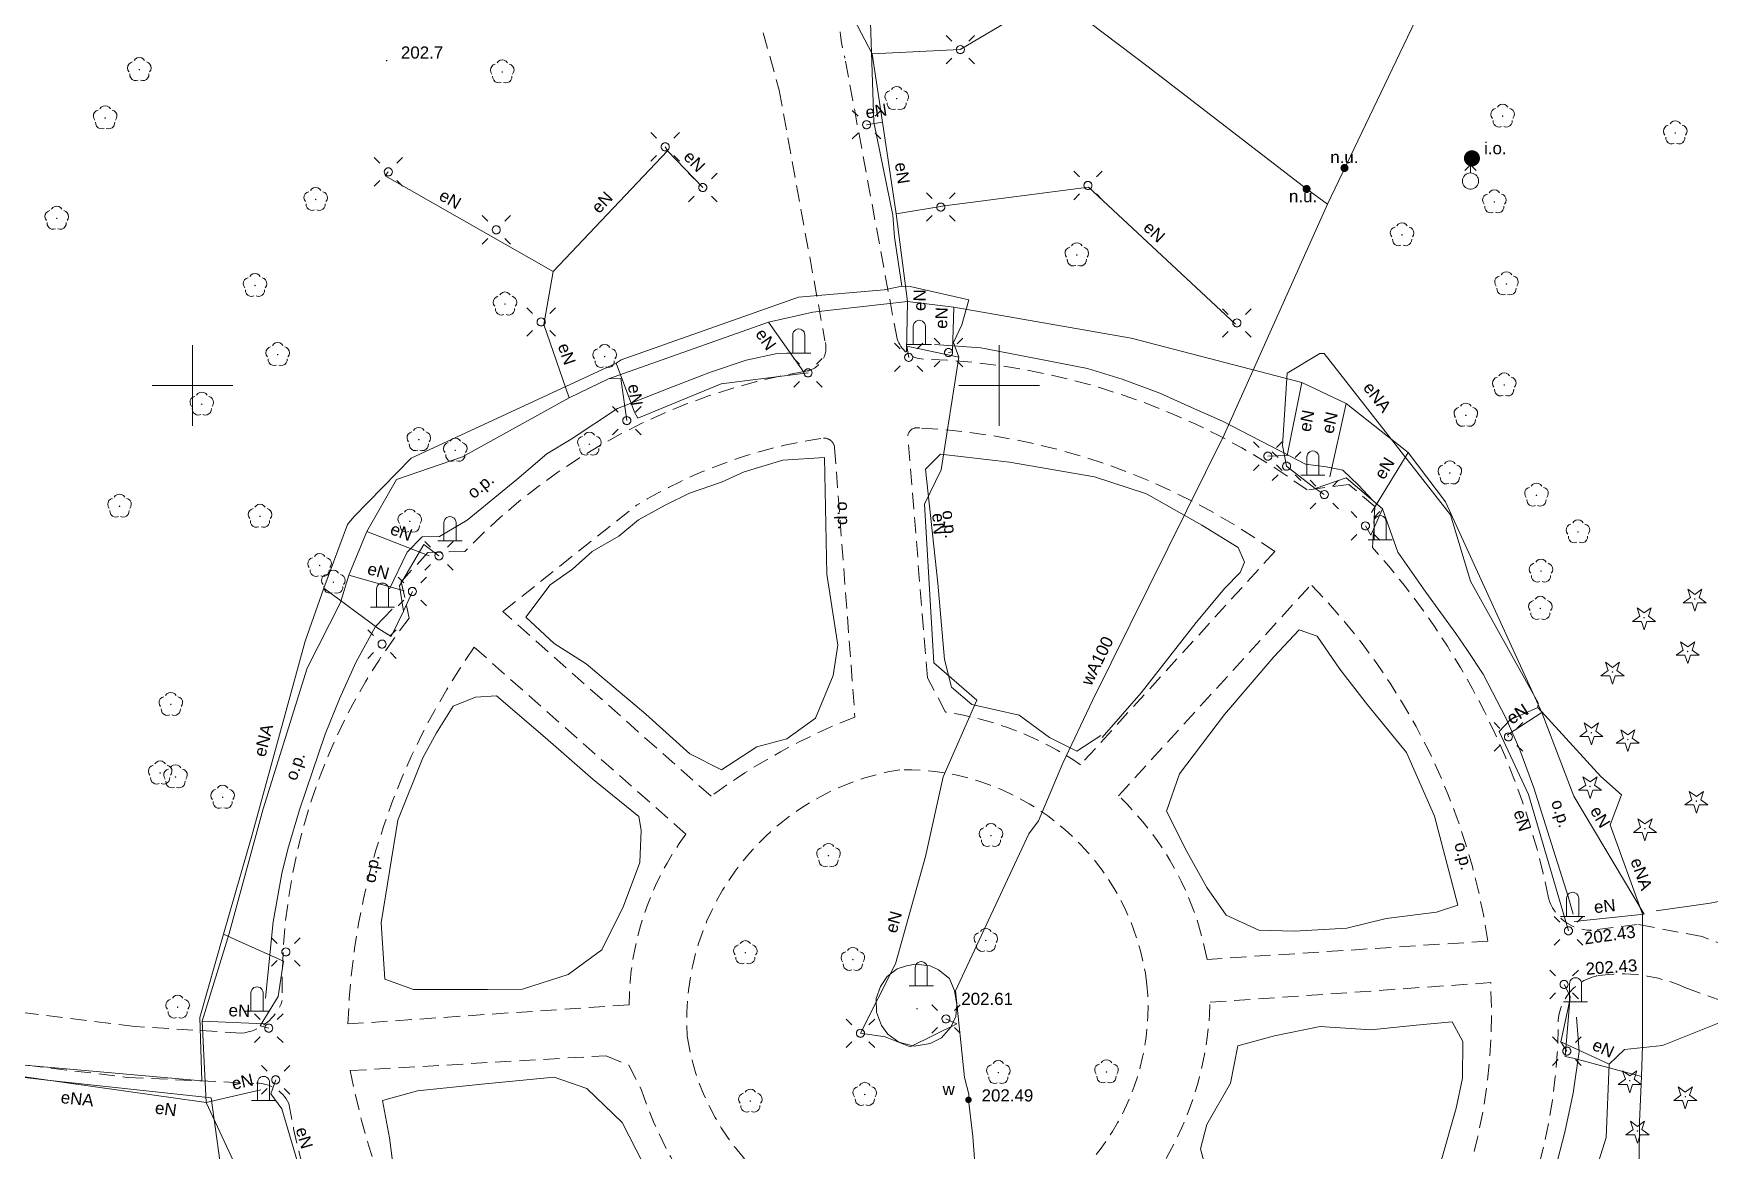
# Model space of a CAD drawing. Extents: x 0 to 7423283, y 0 to 5548300.
# Drawn here: x 7422440.2 to 7422544, y 5547952.6 to 5548021.8 of the extents above; entities that cross this region are included whole.
import ezdxf
from ezdxf.enums import TextEntityAlignment as Align

# ---------------------------------------------------------------- set-up
doc = ezdxf.new("R2010")
doc.units = 0
doc.linetypes.add('PRZER2-1', pattern=[3, 2, -1])
doc.layers.get('0').update_dxf_attribs({"linetype": 'CONTINUOUS', "lineweight": 13})
for name, color, linetype, lineweight in [('GSLKOC', 7, 'CONTINUOUS', 18), ('KTCR02', 7, 'PRZER2-1', 18), ('RTPW01', 7, 'CONTINUOUS', 13), ('RTPW01_O', 7, 'CONTINUOUS', 13), ('RTPW02', 7, 'CONTINUOUS', 13), ('RTPW02_O', 7, 'CONTINUOUS', 13), ('SUSM', 7, 'CONTINUOUS', 18)]:
    doc.layers.add(name, color=color, linetype=linetype, lineweight=lineweight)
for name, color, linetype, lineweight, true_color in [('OBOO04_01', 7, 'CONTINUOUS', 18, 0x0a0909), ('OBOO08_01', 7, 'CONTINUOUS', 13, 0x0a0909), ('OBOO08_01_O', 7, 'CONTINUOUS', 13, 0x0a0909), ('OBOP01', 7, 'CONTINUOUS', 18, 0x008000), ('OBOP02', 7, 'CONTINUOUS', 18, 0x008000), ('OBOP05_02', 7, 'CONTINUOUS', 18, 0x0a0909), ('OBOP05_02_O', 7, 'CONTINUOUS', 18, 0x0a0909), ('SUPE04', 1, 'CONTINUOUS', 18, 0xff0000), ('SUPE04_O', 1, 'CONTINUOUS', 18, 0xff0000), ('SUPW03', 5, 'CONTINUOUS', 18, 0x0000ff), ('SUPW03_O', 5, 'CONTINUOUS', 18, 0x0000ff), ('SUUS02', 7, 'CONTINUOUS', 18, 0x0a0909)]:
    doc.layers.add(name, color=color, linetype=linetype, lineweight=lineweight, true_color=true_color)
for name, color, linetype, true_color in [('SUPS01_08', 5, 'CONTINUOUS', 0x0000ff), ('SUPS01_08_O', 5, 'CONTINUOUS', 0x0000ff), ('SUUS25', 7, 'CONTINUOUS', 0x0a0909), ('SUUS25_O', 7, 'CONTINUOUS', 0x0a0909), ('SUUS30_01', 7, 'CONTINUOUS', 0x0a0909), ('SUUS30_01_O', 7, 'CONTINUOUS', 0x0a0909)]:
    doc.layers.add(name, color=color, linetype=linetype, true_color=true_color)
doc.styles.add('GEO-INFO', font='Arial')

# ---------------------------------------------------------------- blocks, each defined once
blk = doc.blocks.new('SPDIP')
blk.add_hatch(color=0).paths.add_polyline_path([(-0.09, 0), (-0.085595, -0.027812), (-0.072812, -0.052901), (-0.052901, -0.072812), (-0.027812, -0.085595), (0, -0.09), (0.027812, -0.085595), (0.052901, -0.072812), (0.072812, -0.052901), (0.085595, -0.027812), (0.09, 0), (0.085595, 0.027812), (0.072812, 0.052901), (0.052901, 0.072812), (0.027812, 0.085595), (0, 0.09), (-0.027812, 0.085595), (-0.052901, 0.072812), (-0.072812, 0.052901), (-0.085595, 0.027812)])
at = {"color": 0}
blk.add_lwpolyline([(0.177062, -0.544942), (-0.463555, -1.426676), (-0.463555, -0.336792), (-1.500096, 0), (-0.463555, 0.336792), (-0.463555, 1.426676), (0.177062, 0.544942), (1.213603, 0.881734), (0.572986, 0), (1.213603, -0.881734)], close=True, dxfattribs=at)
blk = doc.blocks.new('SPDLP')
blk.add_hatch(color=0).paths.add_polyline_path([(-0.09, 0), (-0.085595, -0.027812), (-0.072812, -0.052901), (-0.052901, -0.072812), (-0.027812, -0.085595), (0, -0.09), (0.027812, -0.085595), (0.052901, -0.072812), (0.072812, -0.052901), (0.085595, -0.027812), (0.09, 0), (0.085595, 0.027812), (0.072812, 0.052901), (0.052901, 0.072812), (0.027812, 0.085595), (0, 0.09), (-0.027812, 0.085595), (-0.052901, 0.072812), (-0.072812, 0.052901), (-0.085595, 0.027812)])
at = {"color": 0}
for points in [[(-1.292703, 0.137547), (-1.355024, 0.389802), (-1.327532, 0.648184), (-1.213525, 0.881678), (-1.026689, 1.062258), (-0.78945, 1.168249), (-0.530282, 1.186929)], [(-0.268652, 1.271938), (-0.048001, 1.40916), (0.20623, 1.462858), (0.463525, 1.426585), (0.693003, 1.304695), (0.867117, 1.11182), (0.964971, 0.871109)], [(1.126667, 0.648554), (1.325358, 0.481106), (1.454989, 0.255912), (1.5, 0), (1.454989, -0.255912), (1.325358, -0.481106), (1.126667, -0.648554)], [(-0.530282, -1.186929), (-0.78945, -1.168249), (-1.026689, -1.062258), (-1.213525, -0.881678), (-1.327532, -0.648184), (-1.355024, -0.389802), (-1.292703, -0.137547)], [(0.964971, -0.871109), (0.867117, -1.11182), (0.693003, -1.304695), (0.463525, -1.426585), (0.20623, -1.462858), (-0.048001, -1.40916), (-0.268652, -1.271938)]]:
    blk.add_lwpolyline(points, dxfattribs=at)
blk = doc.blocks.new('KOLO')
blk.add_hatch(color=0).paths.add_polyline_path([(0, 0.5), (-0.12941, 0.482963), (-0.25, 0.433013), (-0.353553, 0.353553), (-0.433013, 0.25), (-0.482963, 0.12941), (-0.5, 0), (-0.482963, -0.12941), (-0.433013, -0.25), (-0.353553, -0.353553), (-0.25, -0.433013), (-0.12941, -0.482963), (0, -0.5), (0.12941, -0.482963), (0.25, -0.433013), (0.353553, -0.353553), (0.433013, -0.25), (0.482963, -0.12941), (0.5, 0), (0.482963, 0.12941), (0.433013, 0.25), (0.353553, 0.353553), (0.25, 0.433013), (0.12941, 0.482963)])
blk = doc.blocks.new('OBOO04')
at = {"color": 0}
for points in [[(0, -1), (0, 1)], [(0, -0.5), (1.5, -0.5), (1.62941, -0.482963), (1.75, -0.433013), (1.853553, -0.353553), (1.933013, -0.25), (1.982963, -0.12941), (2, 0), (1.982963, 0.12941), (1.933013, 0.25), (1.853553, 0.353553), (1.75, 0.433013), (1.62941, 0.482963), (1.5, 0.5)], [(0, 0.5), (1.5, 0.5)]]:
    blk.add_lwpolyline(points, dxfattribs=at)
blk = doc.blocks.new('SUSM01_01')
at = {"color": 0}
for points in [[(-0.353553, 0.353553), (-0.212132, 0.212132)], [(0.353553, 0.353553), (0.212132, 0.212132)], [(-0.353553, -0.353553), (-0.212132, -0.212132)], [(0.353553, -0.353553), (0.212132, -0.212132)]]:
    blk.add_lwpolyline(points, dxfattribs=at)
blk.add_lwpolyline([(0.1, 0), (0.093969, -0.034202), (0.076604, -0.064279), (0.05, -0.086603), (0.025882, -0.096593), (0, -0.1), (-0.025882, -0.096593), (-0.05, -0.086603), (-0.073305, -0.068017), (-0.090097, -0.043388), (-0.098883, -0.014904), (-0.098883, 0.014904), (-0.090097, 0.043388), (-0.073305, 0.068017), (-0.05, 0.086603), (-0.022252, 0.097493), (0.007473, 0.09972), (0.036534, 0.093087), (0.062349, 0.078183), (0.082624, 0.056332), (0.095557, 0.029476)], close=True, dxfattribs=at)
blk = doc.blocks.new('OKRAG_PELNY')
at = {"color": 0}
blk.add_lwpolyline([(0.5, 0), (0.482963, -0.12941), (0.433013, -0.25), (0.353553, -0.353553), (0.25, -0.433013), (0.12941, -0.482963), (0, -0.5), (-0.12941, -0.482963), (-0.25, -0.433013), (-0.353553, -0.353553), (-0.433013, -0.25), (-0.482963, -0.12941), (-0.5, 0), (-0.482963, 0.12941), (-0.433013, 0.25), (-0.353553, 0.353553), (-0.25, 0.433013), (-0.12941, 0.482963), (0, 0.5), (0.12941, 0.482963), (0.25, 0.433013), (0.353553, 0.353553), (0.433013, 0.25), (0.482963, 0.12941)], close=True, dxfattribs=at)
blk = doc.blocks.new('SUUS02')
at = {"color": 0}
blk.add_lwpolyline([(1, 0), (0.984808, -0.173648), (0.939693, -0.34202), (0.866025, -0.5), (0.766044, -0.642788), (0.642788, -0.766044), (0.5, -0.866025), (0.34202, -0.939693), (0.173648, -0.984808), (0, -1), (-0.173648, -0.984808), (-0.34202, -0.939693), (-0.5, -0.866025), (-0.654861, -0.75575), (-0.786053, -0.618159), (-0.888835, -0.458227), (-0.959493, -0.281733), (-0.995472, -0.095056), (-0.995472, 0.095056), (-0.959493, 0.281733), (-0.888835, 0.458227), (-0.786053, 0.618159), (-0.654861, 0.75575), (-0.5, 0.866025), (-0.327068, 0.945001), (-0.142315, 0.989821), (0.047582, 0.998867), (0.235759, 0.971812), (0.415415, 0.909632), (0.580057, 0.814576), (0.723734, 0.690079), (0.841254, 0.540641), (0.928368, 0.371662), (0.981929, 0.189251)], close=True, dxfattribs=at)
for points in [[(1, 0), (2, 0)], [(1.292893, 0.707107), (2, 0), (1.292893, -0.707107)]]:
    blk.add_lwpolyline(points, dxfattribs=at)

msp = doc.modelspace()

# ---------------------------------------------------------------- linework, layer by layer
at = {"color": 7, "linetype": 'Continuous', "lineweight": 13, "elevation": 100, "flags": 128}
for points in [[(7422450, 5547997.5), (7422450, 5548002.5)], [(7422500, 5547997.5), (7422500, 5548002.5)], [(7422447.5, 5548000), (7422452.5, 5548000)], [(7422497.5, 5548000), (7422502.5, 5548000)]]:
    msp.add_lwpolyline(points, dxfattribs=at)
at = {"layer": 'GSLKOC', "color": 7, "linetype": 'PRZER2-1', "lineweight": 18, "ltscale": 0.5, "elevation": 10.18}
msp.add_lwpolyline([(7422493.67, 5547963.86), (7422494.25, 5547964.06), (7422494.81, 5547964.16), (7422495.73, 5547964.04), (7422496.24, 5547963.8), (7422496.91, 5547963.27), (7422497.23, 5547962.5), (7422497.37, 5547961.66), (7422497.32, 5547960.91), (7422497, 5547960.26), (7422496.43, 5547959.6), (7422495.72, 5547959.24), (7422494.74, 5547959.08), (7422493.77, 5547959.33), (7422493.1, 5547959.81), (7422492.7, 5547960.35), (7422492.4, 5547961.19), (7422492.38, 5547962.02), (7422492.64, 5547962.76), (7422493.06, 5547963.39)], close=True, dxfattribs=at)
at = {"layer": 'KTCR02', "color": 7, "linetype": 'PRZER2-1', "lineweight": 18, "ltscale": 0.5, "elevation": 10.18}
for points in [[(7422485.37, 5548021.84), (7422486.37, 5548018.29), (7422489.2, 5548002.77, -0.4713677), (7422487.93, 5548000.87, 0.1603846), (7422466.88, 5547989.71), (7422464.59, 5547989.66), (7422462.94, 5547987.84), (7422463.44, 5547985.59, 0.175606), (7422455.57, 5547961.9, -0.2946628), (7422453.02, 5547959.88), (7422446.42, 5547960.29), (7422433.99, 5547961.86), (7422430.66, 5547963.24, -0.1693362), (7422429.62, 5547966.74), (7422432.26, 5547991.68), (7422433.06, 5547999.87), (7422433.61, 5548007.44), (7422434.08, 5548018.29), (7422434.03, 5548020.05), (7422434.1, 5548028.68)], [(7422548.16, 5547964.1), (7422543.56, 5547965.86), (7422539.53, 5547966.62), (7422536.67, 5547966.25, -0.3347642), (7422534.04, 5547968.27, 0.134901), (7422523.13, 5547989.96), (7422523.29, 5547992.51), (7422521.67, 5547993.86), (7422519.09, 5547993.53, 0.150687), (7422495.17, 5548001.64, -0.2860027), (7422493.67, 5548002.88), (7422490.44, 5548020.28, -0.2178169), (7422491.56, 5548027.61)], [(7422530.44, 5547882.19), (7422521.74, 5547885.51), (7422512.92, 5547887.65), (7422504.53, 5547889.04), (7422503.14, 5547906.41), (7422501.93, 5547921.21, -0.4018968), (7422502.91, 5547922.71, 0.081764), (7422517.31, 5547928.8), (7422522.37, 5547933.21), (7422525.65, 5547933.51), (7422527.04, 5547935.01), (7422526.78, 5547938.55, 0.1656439), (7422534.65, 5547960.11, -0.3817903), (7422537.04, 5547963.43, -0.146219), (7422542.5, 5547962.71), (7422547.04, 5547961.05)]]:
    msp.add_lwpolyline(points, format="xyb", dxfattribs=at)
for points in [[(7422505.04, 5547976.51, 0.1120097), (7422496.68, 5547979.77), (7422495.56, 5547981.88), (7422494.35, 5547996.63, -0.5912292), (7422495.07, 5547997.36, -0.1440147), (7422517.08, 5547989.71)], [(7422488.95, 5547996.72, -0.4541466), (7422489.8, 5547996.15), (7422491.06, 5547979.46, 0.0665441), (7422482.14, 5547974.55), (7422469.23, 5547986), (7422477.53, 5547992.58, -0.0989411)], [(7422512.88, 5547964.45, 0.1575434), (7422507.4, 5547974.59), (7422519.33, 5547987.66, -0.1582242), (7422530.29, 5547965.58)], [(7422480.58, 5547972.2, 0.1590909), (7422477.06, 5547961.64), (7422459.64, 5547960.45, -0.1467803), (7422467.47, 5547983.78)], [(7422480.66, 5547959.69, -0.385491), (7422493.85, 5547976.2, -0.3855222), (7422509.16, 5547962.87, -0.3600916), (7422498.64, 5547947.44, -0.4352751)], [(7422509.56, 5547950.85, 0.1430048), (7422513.07, 5547961.79), (7422530.46, 5547963.01, -0.1904142), (7422522.66, 5547939.31)], [(7422445.96, 5547957.14), (7422453.8, 5547956.77, -0.3135702), (7422455.97, 5547955.52, 0.1431669), (7422467.07, 5547932.89), (7422467, 5547931.07), (7422469.21, 5547929.27), (7422471.17, 5547929.62, 0.1408987), (7422494, 5547921.7, -0.3923142), (7422495.11, 5547920.7), (7422496.32, 5547905.74), (7422497.57, 5547889.78), (7422484.99, 5547889.11), (7422464.24, 5547887.56), (7422432.62, 5547883.65), (7422427.2, 5547894.99), (7422425.54, 5547904.45), (7422425.43, 5547912.16), (7422425.41, 5547920.61), (7422426.28, 5547933.57), (7422430.53, 5547958.47), (7422433.78, 5547958.62)], [(7422459.78, 5547957.56), (7422475.65, 5547958.48), (7422477.04, 5547957.89), (7422477.8, 5547956.42, 0.088802), (7422482.17, 5547948.43), (7422470.47, 5547934.94, -0.1246548)]]:
    msp.add_lwpolyline(points, format="xyb", close=True, dxfattribs=at)
at = {"layer": 'OBOP05_02', "color": 18, "linetype": 'Continuous', "lineweight": 18, "true_color": 0x0a0909, "elevation": 10.1}
for points in [[(7422496, 5548002.54), (7422498.87, 5548002.33), (7422502.39, 5548001.65), (7422505.48, 5548001.05), (7422507.62, 5548000.38), (7422509.95, 5547999.53), (7422511.91, 5547998.63), (7422513.84, 5547997.78), (7422515.56, 5547996.9), (7422517.52, 5547995.88), (7422518.99, 5547995.13), (7422520.27, 5547994.95), (7422521.3, 5547994.75), (7422522.26, 5547993.83), (7422523.16, 5547992.88), (7422523.75, 5547992.35), (7422524.7, 5547989.67), (7422526.45, 5547987.19), (7422528.31, 5547984.64), (7422528.98, 5547983.65), (7422529.99, 5547982.11), (7422531.41, 5547979.36), (7422532.27, 5547977.43), (7422533.14, 5547975.08), (7422534.35, 5547971.22), (7422535.27, 5547968.34), (7422535.57, 5547967.25)], [(7422462.22, 5547987.41), (7422463.3, 5547989.67), (7422464.23, 5547990.63), (7422465.31, 5547990.64), (7422467.03, 5547991.65), (7422470.11, 5547994.18), (7422471.97, 5547995.76), (7422473.48, 5547996.68), (7422476.35, 5547998.58), (7422479.48, 5547999.82), (7422482.11, 5548000.83), (7422484.32, 5548001.56), (7422486.24, 5548001.97), (7422487.47, 5548002.01)], [(7422506.3, 5547978.31), (7422504.82, 5547977.34), (7422503.12, 5547978.2), (7422501.23, 5547979.57), (7422498.3, 5547980.24), (7422497.05, 5547981.31), (7422496.6, 5547983.03), (7422496.19, 5547987.75), (7422495.44, 5547994.82), (7422496.37, 5547995.75), (7422500.63, 5547995.25), (7422505.9, 5547994.33), (7422509.13, 5547993.29), (7422512.55, 5547991.35), (7422514.81, 5547989.96), (7422515.21, 5547989.06), (7422514.93, 5547988.42), (7422513.98, 5547987.45), (7422512.21, 5547985.31), (7422508.79, 5547980.95), (7422506.38, 5547978.19)], [(7422454.52, 5547962.05), (7422455.01, 5547966.78), (7422455.55, 5547969.76), (7422455.92, 5547971.28), (7422456.63, 5547973.72), (7422458.22, 5547978.39), (7422459.12, 5547980.58), (7422460.12, 5547982.83), (7422461.34, 5547985.06), (7422462.37, 5547986.14)], [(7422540.72, 5547967.46), (7422544.07, 5547967.93), (7422549.17, 5547968.95), (7422552.09, 5547969.31), (7422558.43, 5547970.69), (7422559.39, 5547972.71), (7422558.76, 5547975.74)], [(7422535.78, 5547960.86), (7422535.95, 5547958.74), (7422535.58, 5547956.17), (7422535.06, 5547953.74), (7422534.48, 5547951.51), (7422533.91, 5547949.02), (7422533.13, 5547947.01), (7422532.17, 5547944.66), (7422531.19, 5547942.64), (7422530.17, 5547940.71), (7422528.78, 5547937.61), (7422528.72, 5547936.31), (7422527.87, 5547934.83), (7422526.63, 5547933.39), (7422523.22, 5547930.9), (7422520.37, 5547929.26), (7422517.14, 5547926.95), (7422514.91, 5547925.98), (7422513.11, 5547925.18), (7422511.17, 5547924.04), (7422509.2, 5547923.24), (7422507.48, 5547922.65), (7422506.12, 5547922.26)]]:
    msp.add_lwpolyline(points, dxfattribs=at)
for points in [[(7422482.79, 5547976.19), (7422484.97, 5547977.62), (7422486.83, 5547978.12), (7422488.62, 5547979.39), (7422489.7, 5547982.04), (7422490, 5547983.91), (7422489.31, 5547988.31), (7422489.18, 5547995.53), (7422486.6, 5547995.37), (7422484.19, 5547994.65), (7422482.78, 5547994.01), (7422480.8, 5547993.32), (7422479.3, 5547992.59), (7422477.64, 5547991.68), (7422476.42, 5547990.66), (7422474.77, 5547989.71), (7422473.55, 5547988.62), (7422472.17, 5547987.64), (7422470.66, 5547985.64), (7422472.42, 5547984.02), (7422474.41, 5547982.76), (7422478.1, 5547979.63), (7422480.83, 5547977.19)], [(7422528.42, 5547967.81), (7422526.97, 5547973.32), (7422525.25, 5547977.27), (7422522.83, 5547980.21), (7422521.11, 5547982.43), (7422519.71, 5547984.48), (7422518.59, 5547984.87), (7422517.02, 5547983.2), (7422513.97, 5547979.62), (7422511.18, 5547975.95), (7422510.36, 5547973.64), (7422511.62, 5547971.14), (7422512.86, 5547968.91), (7422514.06, 5547967.19), (7422516.09, 5547966.25), (7422518.31, 5547966.2), (7422521.55, 5547966.39), (7422523.99, 5547966.99), (7422527.11, 5547967.37)], [(7422468.85, 5547980.78), (7422471.86, 5547978.19), (7422474.83, 5547975.6), (7422477.67, 5547973.3), (7422477.81, 5547972.46), (7422477.72, 5547970.45), (7422476.71, 5547967.75), (7422475.37, 5547965.04), (7422473.29, 5547963.51), (7422470.45, 5547962.61), (7422468.28, 5547962.58), (7422463.71, 5547962.58), (7422461.92, 5547963.22), (7422461.69, 5547966.71), (7422462.72, 5547973.07), (7422464.27, 5547976.94), (7422465.12, 5547978.49), (7422466.16, 5547980.14), (7422467.55, 5547980.7)], [(7422514.78, 5547959.09), (7422517.07, 5547959.71), (7422519.9, 5547960.29), (7422523.04, 5547960.09), (7422525.85, 5547960.38), (7422528.07, 5547960.58), (7422528.73, 5547959.36), (7422528.72, 5547957.09), (7422528.32, 5547955.24), (7422527.43, 5547952.12), (7422525.56, 5547948.51), (7422524.14, 5547945.2), (7422523.75, 5547943.82), (7422522.23, 5547943.54), (7422520.58, 5547943.44), (7422518.86, 5547945.13), (7422516.04, 5547947.67), (7422514, 5547949.87), (7422512.85, 5547951.34), (7422512.47, 5547952.72), (7422512.86, 5547954.22), (7422514.33, 5547956.79)], [(7422474.45, 5547956.45), (7422476.63, 5547954.34), (7422478.79, 5547950.15), (7422479.37, 5547948.17), (7422477.84, 5547946.35), (7422474.89, 5547942.58), (7422471.79, 5547939.62), (7422470.52, 5547939.16), (7422469.61, 5547939.72), (7422467.52, 5547941.5), (7422466.09, 5547944.23), (7422464.38, 5547946.71), (7422463.52, 5547949.06), (7422462.49, 5547951.32), (7422462.21, 5547953.39), (7422461.77, 5547955.7), (7422463.94, 5547956.3), (7422467.94, 5547956.73), (7422472.42, 5547957.16)]]:
    msp.add_lwpolyline(points, close=True, dxfattribs=at)
at = {"layer": 'SUPE04', "color": 1, "linetype": 'Continuous', "lineweight": 18, "true_color": 0xff0000, "elevation": 10.18}
for points in [[(7422452.72, 5548080.46), (7422457.76, 5548074.04), (7422460.94, 5548069.7), (7422461.29, 5548068.27), (7422464.06, 5548064.52), (7422468.46, 5548058.65), (7422474.92, 5548048.81), (7422475.47, 5548048.43), (7422475.84, 5548047.42), (7422478.38, 5548045.14), (7422480.75, 5548040.62), (7422482.74, 5548037.26), (7422484.2, 5548036.14), (7422486.52, 5548031.6), (7422487.53, 5548031.31), (7422491.11, 5548025.93), (7422490.77, 5548023.14), (7422492.13, 5548020.54), (7422492.76, 5548016.3), (7422493.62, 5548010.63), (7422494.31, 5548005.19)], [(7422492.13, 5548020.54), (7422497.59, 5548020.8), (7422510.92, 5548028.7)], [(7422491.93, 5548025.58), (7422492.24, 5548016.31), (7422493.4, 5548010.54), (7422493.51, 5548009.19), (7422493.97, 5548006.14), (7422492.87, 5548005.92), (7422487.56, 5548005.47), (7422476.57, 5548001.58), (7422476.26, 5548001.39), (7422463.56, 5547995.5), (7422460, 5547991.87), (7422459.61, 5547991.38), (7422458.15, 5547987.45), (7422456.99, 5547984.16), (7422453.69, 5547972.11), (7422451.92, 5547966.02), (7422450.45, 5547960.84), (7422450.59, 5547956.92), (7422433.52, 5547958.43), (7422432.04, 5547956.75), (7422432.02, 5547956.54), (7422433.86, 5547953.57)], [(7422492.76, 5548016.3), (7422491.78, 5548016.15)], [(7422479.3, 5548014.78), (7422479.45, 5548014.54), (7422481.63, 5548012.26)], [(7422472.35, 5548007.05), (7422479.45, 5548014.54)], [(7422472.35, 5548007.05), (7422461.94, 5548012.98), (7422462.14, 5548013.23)], [(7422493.62, 5548010.63), (7422496.62, 5548011.12), (7422505.54, 5548012.29), (7422514.64, 5548003.8)], [(7422473.35, 5547999.23), (7422471.77, 5548003.77), (7422472.35, 5548007.05)], [(7422497.5, 5548001.76), (7422497.17, 5548002.66), (7422497.69, 5548003.76), (7422498.11, 5548005.3), (7422494.49, 5548006.12), (7422493.97, 5548006.14)], [(7422533.64, 5547979.74), (7422527.66, 5547992.79), (7422525.35, 5547995.84), (7422521.51, 5547998.88), (7422518.75, 5548000.18), (7422508.18, 5548002.93), (7422497.19, 5548004.84), (7422494.31, 5548005.19), (7422488.44, 5548004.53), (7422485.71, 5548003.91), (7422475.79, 5548000.41), (7422473.35, 5547999.23), (7422466.74, 5547995.58), (7422462.64, 5547994.18), (7422460.81, 5547990.96), (7422459.7, 5547988.24), (7422459.17, 5547986.55), (7422457.1, 5547982.48), (7422454.38, 5547973.78), (7422452.27, 5547966.06), (7422450.6, 5547960.63), (7422450.86, 5547955.59), (7422454.22, 5547948.35)], [(7422494.31, 5548005.19), (7422494.26, 5548002.09)], [(7422496.86, 5548002.04), (7422497.11, 5548002.09), (7422497.19, 5548004.84)], [(7422485.71, 5548003.91), (7422487.9, 5548000.82)], [(7422497.5, 5548001.76), (7422494.28, 5548002.44), (7422494.39, 5548001.74)], [(7422477.61, 5547997.98), (7422477.39, 5547998.35), (7422476.26, 5548001.39)], [(7422497.5, 5548001.76), (7422496.41, 5547994.77), (7422495.37, 5547992.65), (7422495.95, 5547982.81), (7422498.62, 5547980.51), (7422496.52, 5547975.75), (7422495.44, 5547970.82), (7422493.57, 5547964.17), (7422491.4, 5547959.87), (7422492.94, 5547959.66), (7422494.49, 5547959.04), (7422497.37, 5547960.45), (7422496.7, 5547960.76)], [(7422539.65, 5547949.41), (7422539.68, 5547954.39), (7422539.8, 5547957.19), (7422539.88, 5547959.11), (7422539.88, 5547967.26), (7422537.87, 5547972.78), (7422538.56, 5547974.65), (7422537.29, 5547975.77), (7422533.39, 5547980.05), (7422533.41, 5547980.34), (7422529.2, 5547987.88), (7422527.97, 5547991.98), (7422520.15, 5548001.97), (7422519.87, 5548001.97), (7422517.85, 5548000.77), (7422517.56, 5547996.28), (7422517.81, 5547995)], [(7422475.79, 5548000.41), (7422476.56, 5548000.44), (7422476.92, 5547997.82)], [(7422477.61, 5547997.98), (7422482.76, 5548000.1), (7422488.15, 5548000.78)], [(7422516.65, 5547995.62), (7422517.85, 5547995.66), (7422518.75, 5548000.18)], [(7422520.49, 5547994.34), (7422521.51, 5547998.88)], [(7422517.81, 5547995), (7422519.58, 5547993.62), (7422521.5, 5547994.27), (7422523.75, 5547992.35), (7422523.04, 5547990.72), (7422522.7, 5547991.3)], [(7422523.07, 5547992.14), (7422525.35, 5547995.84)], [(7422519.58, 5547993.62), (7422520.15, 5547993.24)], [(7422460.81, 5547990.96), (7422464.67, 5547989.45)], [(7422462.32, 5547984.44), (7422463.09, 5547986.02), (7422462.84, 5547987.58), (7422464.35, 5547990.15), (7422465.28, 5547989.45)], [(7422459.7, 5547988.24), (7422463.12, 5547987.28)], [(7422462.32, 5547984.44), (7422461.56, 5547984.93), (7422458.15, 5547987.45)], [(7422463.09, 5547986.02), (7422463.63, 5547987.24)], [(7422533.39, 5547980.05), (7422531.67, 5547979.28), (7422530.98, 5547978.57)], [(7422533.64, 5547979.74), (7422531.5, 5547978.36), (7422531.56, 5547978.23)], [(7422531.56, 5547978.23), (7422531.5, 5547978.36), (7422533.64, 5547979.74)], [(7422535.63, 5547966.79), (7422539.98, 5547967.26), (7422535.62, 5547974.55), (7422533.64, 5547979.74)], [(7422535.28, 5547966.22), (7422532.81, 5547974.67), (7422530.98, 5547978.57)], [(7422535.63, 5547966.79), (7422539.98, 5547967.26)], [(7422455.65, 5547964.33), (7422453.11, 5547965.47), (7422451.92, 5547966.02)], [(7422455.65, 5547964.33), (7422455.31, 5547962.16), (7422454.2, 5547960.33), (7422454.73, 5547960.19)], [(7422535.01, 5547962.9), (7422535.39, 5547962.17), (7422535.08, 5547958.43)], [(7422537.8, 5547957.96), (7422534.8, 5547959.35), (7422535.37, 5547961.93)], [(7422450.6, 5547960.63), (7422454.47, 5547960.46)], [(7422579.39, 5547930.9), (7422579.2, 5547931.36), (7422577.11, 5547933), (7422573.28, 5547937.9), (7422569.15, 5547940.77), (7422565.88, 5547944.05), (7422563.43, 5547947.35), (7422552.25, 5547957.18), (7422547.28, 5547960.07), (7422544.72, 5547960.57), (7422541.1, 5547959.11), (7422538.75, 5547958.86), (7422537.8, 5547957.96)], [(7422534.8, 5547959.35), (7422535.18, 5547958.77)], [(7422433.86, 5547953.57), (7422432.48, 5547956.72), (7422432.76, 5547957.08), (7422433.66, 5547957.84), (7422440.99, 5547956.97), (7422451.15, 5547955.88), (7422451.69, 5547951.99), (7422454.97, 5547943.4), (7422456.68, 5547940.32), (7422462.67, 5547930.24), (7422470.11, 5547924.65), (7422470.43, 5547924.5), (7422470.9, 5547924.36), (7422480.35, 5547920.09), (7422481.04, 5547920.01), (7422488.95, 5547917.86), (7422495.18, 5547917.98)], [(7422450.86, 5547955.59), (7422436.63, 5547957.59), (7422433.14, 5547957.39)], [(7422537.8, 5547957.96), (7422537.61, 5547953.42), (7422533.13, 5547939.17), (7422531.49, 5547934.63), (7422526.11, 5547929.22), (7422522.77, 5547928.85), (7422515.33, 5547922.87), (7422508.26, 5547919.63), (7422503.74, 5547918.58), (7422502.7, 5547917.87), (7422494.79, 5547917.35)], [(7422539.8, 5547957.19), (7422535.58, 5547958.34), (7422535.08, 5547958.43)], [(7422459.34, 5547944.46), (7422457.39, 5547948.89), (7422455.55, 5547955.2), (7422454.85, 5547956.13), (7422455.16, 5547956.99)], [(7422450.86, 5547955.59), (7422454.23, 5547956.37)]]:
    msp.add_lwpolyline(points, dxfattribs=at)
at = {"layer": 'SUPW03', "color": 5, "linetype": 'Continuous', "lineweight": 18, "true_color": 0x0000ff, "elevation": 10.18}
for points in [[(7422520.34, 5548011.22), (7422519.05, 5548012.17), (7422509.23, 5548019.74), (7422496.39, 5548029.46), (7422494.41, 5548030.89), (7422483.3, 5548037.79), (7422462, 5548050.78), (7422456.15, 5548054.5), (7422447.04, 5548060), (7422429.46, 5548071.09), (7422428.93, 5548071.07)], [(7422520.34, 5548011.22), (7422529.56, 5548030.48), (7422537.8, 5548047.21), (7422545.79, 5548063.09), (7422548.12, 5548067.54)], [(7422498.1, 5547955.75), (7422498.11, 5547956.11), (7422497.84, 5547957.14), (7422497.29, 5547962.5), (7422501.83, 5547972.23), (7422502.43, 5547973.03), (7422503.94, 5547976.61), (7422505.79, 5547980.49), (7422513.95, 5547996.94), (7422520.34, 5548011.22)], [(7422500.88, 5547919.73), (7422500.65, 5547920.17), (7422500.53, 5547921.06), (7422499.75, 5547933.69), (7422499.7, 5547935.57), (7422498.37, 5547953.48), (7422498.1, 5547955.75)]]:
    msp.add_lwpolyline(points, dxfattribs=at)

# ---------------------------------------------------------------- block references
at = {"layer": 'OBOO04_01', "color": 18, "lineweight": 18, "true_color": 0x0a0909, "xscale": 0.75, "yscale": 0.75, "rotation": 90}
for p in [(7422487.58, 5548002, 10.2), (7422495.05, 5548002.54, 10.2), (7422519.44, 5547994.44, 10.2), (7422465.96, 5547990.38, 10.2), (7422523.61, 5547990.44, 10.2), (7422461.78, 5547986.26, 10.2), (7422535.54, 5547967.11, 10.2), (7422495.17, 5547962.81, 10.2), (7422454, 5547961.25, 10.2), (7422535.72, 5547961.81, 10.2), (7422454.41, 5547955.7, 10.2)]:
    msp.add_blockref('OBOO04', p, dxfattribs=at)
at = {"layer": 'OBOO08_01', "color": 18, "lineweight": 13, "true_color": 0x0a0909, "rotation": 90}
msp.add_blockref('KOLO', (7422529.3, 5548014.07, 10.2), dxfattribs=at)
at = {"layer": 'OBOP01', "color": 96, "lineweight": 18, "true_color": 0x008000, "xscale": 0.5, "yscale": 0.5, "rotation": 90}
for p in [(7422543.11, 5547986.77, 10.12), (7422539.97, 5547985.62, 10.12), (7422542.67, 5547983.52, 10.12), (7422538.01, 5547982.25, 10.12), (7422536.7, 5547978.49, 10.12), (7422538.96, 5547978.07, 10.12), (7422536.62, 5547975.16, 10.12), (7422543.21, 5547974.25, 10.12), (7422540.02, 5547972.55, 10.12), (7422539.08, 5547956.94, 10.12), (7422542.52, 5547955.94, 10.12), (7422539.56, 5547953.82, 10.12)]:
    msp.add_blockref('SPDIP', p, dxfattribs=at)
at = {"layer": 'OBOP02', "color": 96, "lineweight": 18, "true_color": 0x008000, "xscale": 0.5, "yscale": 0.5, "rotation": 90}
for p in [(7422446.71, 5548019.56, 10.12), (7422469.2, 5548019.42, 10.12), (7422493.65, 5548017.77, 10.12), (7422444.59, 5548016.57, 10.12), (7422531.2, 5548016.68, 10.12), (7422541.9, 5548015.64, 10.12), (7422457.64, 5548011.52, 10.12), (7422530.69, 5548011.37, 10.12), (7422441.59, 5548010.35, 10.12), (7422524.97, 5548009.33, 10.12), (7422504.81, 5548008.08, 10.12), (7422453.88, 5548006.19, 10.12), (7422531.44, 5548006.29, 10.12), (7422469.37, 5548005.04, 10.12), (7422455.28, 5548001.91, 10.12), (7422475.55, 5548001.79, 10.12), (7422531.3, 5548000.03, 10.12), (7422450.58, 5547998.84, 10.12), (7422528.92, 5547998.15, 10.12), (7422464.03, 5547996.64, 10.12), (7422474.6, 5547996.36, 10.12), (7422466.29, 5547995.98, 10.12), (7422527.93, 5547994.58, 10.12), (7422533.3, 5547993.2, 10.12), (7422445.48, 5547992.52, 10.12), (7422454.19, 5547991.89, 10.12), (7422463.47, 5547991.59, 10.12), (7422535.87, 5547990.93, 10.12), (7422457.88, 5547988.85, 10.12), (7422533.58, 5547988.5, 10.12), (7422458.73, 5547987.81, 10.12), (7422533.54, 5547986.19, 10.12), (7422448.66, 5547980.24, 10.12), (7422448, 5547975.99, 10.12), (7422448.95, 5547975.75, 10.12), (7422451.87, 5547974.49, 10.12), (7422499.49, 5547972.12, 10.12), (7422489.42, 5547970.88, 10.12), (7422499.17, 5547965.62, 10.12), (7422484.27, 5547964.86, 10.12), (7422490.93, 5547964.44, 10.12), (7422449.08, 5547961.49, 10.12), (7422499.95, 5547957.44, 10.12), (7422506.65, 5547957.48, 10.12), (7422491.67, 5547956.08, 10.12), (7422484.58, 5547955.67, 10.12)]:
    msp.add_blockref('SPDLP', p, dxfattribs=at)
at = {"layer": 'RTPW01', "color": 7, "lineweight": 13, "xscale": 0.09, "yscale": 0.09, "rotation": 90}
msp.add_blockref('KOLO', (7422462.04, 5548020.12, 10.2), dxfattribs=at)
at = {"layer": 'RTPW02', "color": 7, "lineweight": 13, "xscale": 0.09, "yscale": 0.09, "rotation": 90}
for p in [(7422536.67, 5547966.25, 10.2), (7422537.04, 5547963.43, 10.2), (7422494.9, 5547961.39, 10.2)]:
    msp.add_blockref('KOLO', p, dxfattribs=at)
at = {"layer": 'SUPS01_08', "color": 5, "lineweight": 5, "true_color": 0x0000ff, "xscale": 0.09, "yscale": 0.09, "rotation": 90}
msp.add_blockref('KOLO', (7422498.1, 5547955.75, 10.24), dxfattribs=at)
at = {"layer": 'SUSM', "color": 7, "lineweight": 18, "rotation": 90}
for name, p, xscale, yscale in [('SUSM01_01', (7422497.59, 5548020.8, 10.24), 2.5, 2.5), ('OKRAG_PELNY', (7422497.59, 5548020.8, 10.24), 0.5, 0.5), ('SUSM01_01', (7422491.78, 5548016.15, 10.24), 2.5, 2.5), ('OKRAG_PELNY', (7422491.78, 5548016.15, 10.24), 0.5, 0.5), ('SUSM01_01', (7422479.3, 5548014.78, 10.24), 2.5, 2.5), ('OKRAG_PELNY', (7422479.3, 5548014.78, 10.24), 0.5, 0.5), ('SUSM01_01', (7422462.14, 5548013.23, 10.24), 2.5, 2.5), ('OKRAG_PELNY', (7422462.14, 5548013.23, 10.24), 0.5, 0.5), ('SUSM01_01', (7422481.63, 5548012.26, 10.24), 2.5, 2.5), ('SUSM01_01', (7422505.5, 5548012.39, 10.24), 2.5, 2.5), ('OKRAG_PELNY', (7422505.5, 5548012.39, 10.24), 0.5, 0.5), ('OKRAG_PELNY', (7422481.63, 5548012.26, 10.24), 0.5, 0.5), ('SUSM01_01', (7422496.38, 5548011.05, 10.24), 2.5, 2.5), ('SUSM01_01', (7422468.83, 5548009.64, 10.24), 2.5, 2.5), ('OKRAG_PELNY', (7422496.38, 5548011.05, 10.24), 0.5, 0.5), ('OKRAG_PELNY', (7422468.83, 5548009.64, 10.24), 0.5, 0.5), ('SUSM01_01', (7422471.61, 5548003.93, 10.24), 2.5, 2.5), ('SUSM01_01', (7422514.73, 5548003.87, 10.24), 2.5, 2.5), ('OKRAG_PELNY', (7422471.61, 5548003.93, 10.24), 0.5, 0.5), ('OKRAG_PELNY', (7422514.73, 5548003.87, 10.24), 0.5, 0.5), ('SUSM01_01', (7422494.39, 5548001.74, 10.24), 2.5, 2.5), ('SUSM01_01', (7422496.86, 5548002.04, 10.24), 2.5, 2.5), ('OKRAG_PELNY', (7422496.86, 5548002.04, 10.24), 0.5, 0.5), ('SUSM01_01', (7422488.15, 5548000.78, 10.24), 2.5, 2.5), ('OKRAG_PELNY', (7422494.39, 5548001.74, 10.24), 0.5, 0.5), ('OKRAG_PELNY', (7422488.15, 5548000.78, 10.24), 0.5, 0.5), ('SUSM01_01', (7422476.92, 5547997.82, 10.24), 2.5, 2.5), ('OKRAG_PELNY', (7422476.92, 5547997.82, 10.24), 0.5, 0.5), ('SUSM01_01', (7422516.65, 5547995.62, 10.24), 2.5, 2.5), ('OKRAG_PELNY', (7422516.65, 5547995.62, 10.24), 0.5, 0.5), ('SUSM01_01', (7422517.81, 5547995, 10.24), 2.5, 2.5), ('OKRAG_PELNY', (7422517.81, 5547995, 10.24), 0.5, 0.5), ('SUSM01_01', (7422520.15, 5547993.24, 10.24), 2.5, 2.5), ('OKRAG_PELNY', (7422520.15, 5547993.24, 10.24), 0.5, 0.5), ('SUSM01_01', (7422522.7, 5547991.3, 10.24), 2.5, 2.5), ('OKRAG_PELNY', (7422522.7, 5547991.3, 10.24), 0.5, 0.5), ('SUSM01_01', (7422465.28, 5547989.45, 10.24), 2.5, 2.5), ('OKRAG_PELNY', (7422465.28, 5547989.45, 10.24), 0.5, 0.5), ('SUSM01_01', (7422463.63, 5547987.24, 10.24), 2.5, 2.5), ('OKRAG_PELNY', (7422463.63, 5547987.24, 10.24), 0.5, 0.5), ('SUSM01_01', (7422461.75, 5547983.98, 10.24), 2.5, 2.5), ('OKRAG_PELNY', (7422461.75, 5547983.98, 10.24), 0.5, 0.5), ('SUSM01_01', (7422531.56, 5547978.23, 10.24), 2.5, 2.5), ('OKRAG_PELNY', (7422531.56, 5547978.23, 10.24), 0.5, 0.5), ('SUSM01_01', (7422535.28, 5547966.22, 10.24), 2.5, 2.5), ('OKRAG_PELNY', (7422535.28, 5547966.22, 10.24), 0.5, 0.5), ('SUSM01_01', (7422455.79, 5547964.91, 10.24), 2.5, 2.5), ('OKRAG_PELNY', (7422455.79, 5547964.91, 10.24), 0.5, 0.5), ('SUSM01_01', (7422535.01, 5547962.9, 10.24), 2.5, 2.5), ('OKRAG_PELNY', (7422535.01, 5547962.9, 10.24), 0.5, 0.5), ('SUSM01_01', (7422454.73, 5547960.19, 10.24), 2.5, 2.5), ('SUSM01_01', (7422491.4, 5547959.87, 10.24), 2.5, 2.5), ('SUSM01_01', (7422496.7, 5547960.76, 10.24), 2.5, 2.5), ('OKRAG_PELNY', (7422496.7, 5547960.76, 10.24), 0.5, 0.5), ('OKRAG_PELNY', (7422454.73, 5547960.19, 10.24), 0.5, 0.5), ('OKRAG_PELNY', (7422491.4, 5547959.87, 10.24), 0.5, 0.5), ('SUSM01_01', (7422535.18, 5547958.77, 10.24), 2.5, 2.5), ('OKRAG_PELNY', (7422535.18, 5547958.77, 10.24), 0.5, 0.5), ('SUSM01_01', (7422455.16, 5547956.99, 10.24), 2.5, 2.5), ('OKRAG_PELNY', (7422455.16, 5547956.99, 10.24), 0.5, 0.5)]:
    msp.add_blockref(name, p, dxfattribs=dict(at, xscale=xscale, yscale=yscale))
at = {"layer": 'SUUS02', "color": 18, "lineweight": 18, "true_color": 0x0a0909, "xscale": 0.5, "yscale": 0.5, "rotation": 90}
msp.add_blockref('SUUS02', (7422529.21, 5548012.66, 10.24), dxfattribs=at)
at = {"layer": 'SUUS25', "color": 18, "lineweight": 5, "true_color": 0x0a0909, "xscale": 0.4, "yscale": 0.4, "rotation": 359.9997925898467}
msp.add_blockref('KOLO', (7422498.1, 5547955.75, 10.24), dxfattribs=at)
at = {"layer": 'SUUS30_01', "color": 18, "lineweight": 5, "true_color": 0x0a0909, "xscale": 0.5, "yscale": 0.5, "rotation": 90}
for p in [(7422521.4, 5548013.47, 10.24), (7422519.05, 5548012.17, 10.24)]:
    msp.add_blockref('KOLO', p, dxfattribs=at)

# ---------------------------------------------------------------- texts
at = {"layer": 'OBOO08_01_O', "color": 18, "linetype": 'Continuous', "lineweight": 0, "true_color": 0x0a0909, "style": 'GEO-INFO'}
msp.add_text('i.o.', height=0.75, dxfattribs=at).set_placement((7422530.05, 5548014.32, 10.8))
at = {"layer": 'OBOP05_02_O', "color": 18, "linetype": 'Continuous', "lineweight": 0, "true_color": 0x0a0909, "style": 'GEO-INFO'}
for rotation, p in [(39.40066, (7422468.094, 5547993.495, 10.8)), (271.03153, (7422489.995, 5547991.934, 10.8)), (276.05541, (7422496.561, 5547991.364, 10.8)), (71.19778, (7422456.715, 5547976.297, 10.8)), (287.40472, (7422534.461, 5547973.374, 10.8)), (284.74356, (7422528.42, 5547970.756, 10.8)), (80.80084, (7422461.465, 5547970.01, 10.8))]:
    msp.add_text('o.p.', height=0.75, rotation=rotation, dxfattribs=at).set_placement(p, align=Align.CENTER)
at = {"layer": 'RTPW01_O', "color": 7, "linetype": 'Continuous', "lineweight": 0, "style": 'GEO-INFO'}
msp.add_text('202.7', height=0.75, rotation=359.99979, dxfattribs=at).set_placement((7422462.92, 5548020.25, 10.8))
at = {"layer": 'RTPW02_O', "color": 7, "linetype": 'Continuous', "lineweight": 0, "style": 'GEO-INFO'}
for s, rotation, p in [('202.43', 7.81815, (7422536.304, 5547965.374, 10.8)), ('202.43', 4.18883, (7422536.374, 5547963.49, 10.8)), ('202.61', 359.99979, (7422497.65, 5547961.63, 10.8))]:
    msp.add_text(s, height=0.75, rotation=rotation, dxfattribs=at).set_placement(p)
at = {"layer": 'SUPE04_O', "color": 1, "linetype": 'Continuous', "lineweight": 0, "true_color": 0xff0000, "style": 'GEO-INFO'}
for s, rotation, p in [('eN', 8.66392, (7422491.77, 5548016.53, 10.8)), ('eN', 313.86161, (7422480.38, 5548014.11, 10.8)), ('eN', 278.58341, (7422493.53, 5548013.76, 10.8)), ('eN', 330.3213, (7422465.21, 5548011.55, 10.8)), ('eN', 46.89631, (7422475.2, 5548010.6, 10.8)), ('eN', 316.8963, (7422508.87, 5548009.7, 10.8)), ('eN', 89.46433, (7422495.43, 5548004.61, 10.8)), ('eN', 88.39379, (7422496.77, 5548003.5, 10.8)), ('eN', 305.03598, (7422484.85, 5548003.19, 10.8)), ('eN', 289.11276, (7422472.63, 5548002.46, 10.8)), ('eN', 278.05421, (7422476.99, 5548000.03, 10.8)), ('eNA', 308.0814, (7422522.51, 5547999.85, 10.8)), ('eN', 78.68986, (7422519.28, 5547997.08, 10.8)), ('eN', 77.00517, (7422520.69, 5547996.96, 10.8)), ('eN', 58.39229, (7422523.84, 5547994.11, 10.8)), ('eN', 273.74277, (7422495.85, 5547992.07, 10.8)), ('eN', 339.193, (7422462.19, 5547990.82, 10.8)), ('eN', 344.27505, (7422460.78, 5547988.33, 10.8)), ('eN', 32.79932, (7422531.76, 5547978.97, 10.8)), ('eN', 33.09149, (7422531.77, 5547978.98, 10.8)), ('eNA', 75.71869, (7422454.51, 5547976.94, 10.8)), ('eN', 286.38933, (7422531.87, 5547973.59, 10.8)), ('eN', 300.87187, (7422536.59, 5547973.66, 10.8)), ('eNA', 289.81127, (7422539.11, 5547970.57, 10.8)), ('eN', 5.92437, (7422536.9, 5547967.31, 10.8)), ('eN', 74.27504, (7422493.63, 5547966.02, 10.8)), ('eN', 357.8589, (7422452.23, 5547960.93, 10.8)), ('eN', 335.11238, (7422536.68, 5547958.89, 10.8)), ('eN', 12.99441, (7422452.53, 5547956.36, 10.8)), ('eNA', 353.95569, (7422441.81, 5547955.55, 10.8)), ('eN', 351.94538, (7422447.64, 5547954.91, 10.8)), ('eN', 286.38933, (7422456.39, 5547953.93, 10.8))]:
    msp.add_text(s, height=0.75, rotation=rotation, dxfattribs=at).set_placement(p)
at = {"layer": 'SUPS01_08_O', "color": 5, "linetype": 'Continuous', "lineweight": 0, "true_color": 0x0000ff, "style": 'GEO-INFO'}
msp.add_text('202.49', height=0.75, rotation=359.99979, dxfattribs=at).set_placement((7422498.91, 5547955.65, 10.8))
at = {"layer": 'SUPW03_O', "color": 5, "linetype": 'Continuous', "lineweight": 0, "true_color": 0x0000ff, "style": 'GEO-INFO'}
msp.add_text('wA100', height=0.75, rotation=63.86553, dxfattribs=at).set_placement((7422505.7, 5547981.34, 10.8))
at = {"layer": 'SUUS25_O', "color": 18, "linetype": 'Continuous', "lineweight": 0, "true_color": 0x0a0909, "style": 'GEO-INFO'}
msp.add_text('w', height=0.75, rotation=359.99979, dxfattribs=at).set_placement((7422496.49, 5547956.04, 10.8))
at = {"layer": 'SUUS30_01_O', "color": 18, "linetype": 'Continuous', "lineweight": 0, "true_color": 0x0a0909, "style": 'GEO-INFO'}
for p in [(7422520.52, 5548013.77, 10.8), (7422517.96, 5548011.35, 10.8)]:
    msp.add_text('n.u.', height=0.75, rotation=359.99979, dxfattribs=at).set_placement(p)

doc.saveas('drawing.dxf')
